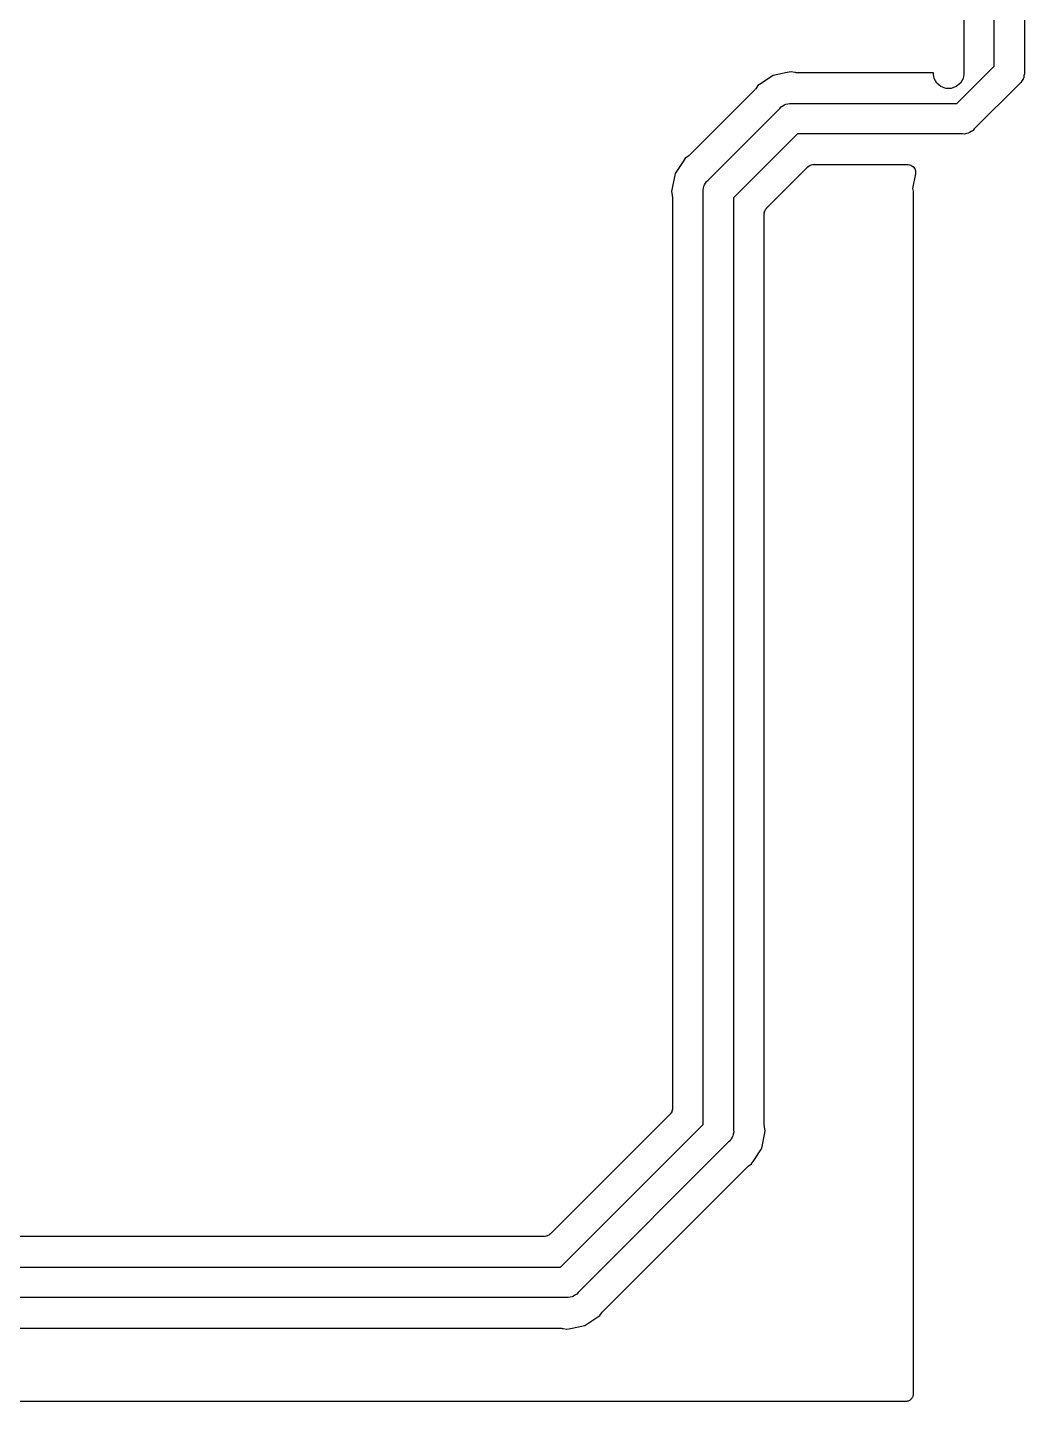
# Model space of a CAD drawing. Extents: x 40 to 174, y -137 to -40.
# Drawn here: x 152.6 to 169.05, y -136.67 to -114 of the extents above; entities that cross this region are included whole.
import ezdxf

# ---------------------------------------------------------------- set-up
doc = ezdxf.new("R2010")
doc.units = 0
doc.header["$MEASUREMENT"] = 0
doc.layers.add('BLACK', color=7, linetype='CONTINUOUS')

msp = doc.modelspace()

# ---------------------------------------------------------------- linework, layer by layer
at = {"layer": 'BLACK', "linetype": 'CONTINUOUS'}
for p, q in [((168.05, -113.113), (168.05, -114.772)), ((169.05, -113.212), (169.05, -114.729)), ((168.55, -114.636), (168.55, -113.371)), ((167.936, -115.25), (168.55, -114.636)), ((164.706, -114.918), (164.654, -114.954)), ((164.825, -114.839), (164.706, -114.918)), ((164.904, -114.786), (164.825, -114.839)), ((164.825, -114.839), (164.825, -114.839)), ((165.138, -114.74), (164.904, -114.786)), ((165.2, -114.727), (165.138, -114.74)), ((165.138, -114.74), (165.138, -114.74)), ((165.262, -114.74), (165.2, -114.727)), ((165.275, -114.74), (165.262, -114.74)), ((165.287, -114.742), (165.275, -114.74)), ((167.55, -114.742), (165.287, -114.742)), ((167.55, -114.772), (167.55, -114.742)), ((167.561, -114.837), (167.55, -114.772)), ((167.606, -114.913), (167.561, -114.837)), ((167.673, -114.97), (167.606, -114.913)), ((167.994, -114.913), (167.927, -114.97)), ((168.039, -114.837), (167.994, -114.913)), ((168.05, -114.772), (168.039, -114.837)), ((168.969, -114.924), (168.224, -115.669)), ((168.994, -114.903), (168.969, -114.924)), ((169.011, -114.874), (168.994, -114.903)), ((169.03, -114.847), (169.011, -114.874)), ((169.033, -114.836), (169.03, -114.847)), ((169.039, -114.827), (169.033, -114.836)), ((169.044, -114.794), (169.039, -114.827)), ((169.053, -114.762), (169.044, -114.794)), ((169.05, -114.729), (169.053, -114.762)), ((164.602, -115.026), (163.526, -116.102)), ((164.61, -115.015), (164.602, -115.026)), ((164.618, -115.006), (164.61, -115.015)), ((164.654, -114.954), (164.618, -115.006)), ((167.756, -115), (167.673, -114.97)), ((167.844, -115), (167.756, -115)), ((167.927, -114.97), (167.844, -115)), ((163.831, -116.516), (165.016, -115.331)), ((165.016, -115.331), (165.037, -115.306)), ((165.037, -115.306), (165.066, -115.289)), ((165.066, -115.289), (165.093, -115.27)), ((165.093, -115.27), (165.104, -115.267)), ((165.104, -115.267), (165.113, -115.261)), ((165.113, -115.261), (165.146, -115.256)), ((165.146, -115.256), (165.178, -115.247)), ((165.178, -115.247), (165.211, -115.25)), ((165.211, -115.25), (167.936, -115.25)), ((165.304, -115.75), (164.25, -116.804)), ((168.029, -115.75), (165.304, -115.75)), ((168.062, -115.753), (168.029, -115.75)), ((168.094, -115.744), (168.062, -115.753)), ((168.127, -115.739), (168.094, -115.744)), ((168.136, -115.733), (168.127, -115.739)), ((168.147, -115.73), (168.136, -115.733)), ((168.174, -115.711), (168.147, -115.73)), ((168.203, -115.694), (168.174, -115.711)), ((168.224, -115.669), (168.203, -115.694)), ((163.418, -116.206), (163.286, -116.404)), ((163.454, -116.154), (163.418, -116.206)), ((163.418, -116.206), (163.418, -116.206)), ((163.506, -116.118), (163.454, -116.154)), ((163.515, -116.11), (163.506, -116.118)), ((163.526, -116.102), (163.515, -116.11)), ((164.795, -116.977), (165.477, -116.295)), ((165.477, -116.295), (165.481, -116.292)), ((165.481, -116.292), (165.485, -116.288)), ((165.485, -116.288), (165.499, -116.279)), ((165.499, -116.279), (165.513, -116.27)), ((165.513, -116.27), (165.518, -116.268)), ((165.518, -116.268), (165.523, -116.266)), ((165.523, -116.266), (165.539, -116.263)), ((165.539, -116.263), (165.556, -116.258)), ((165.556, -116.258), (165.561, -116.259)), ((165.561, -116.259), (165.567, -116.258)), ((165.567, -116.258), (167.129, -116.258)), ((167.129, -116.258), (167.13, -116.258)), ((167.13, -116.258), (167.132, -116.258)), ((167.132, -116.258), (167.152, -116.262)), ((167.152, -116.262), (167.172, -116.266)), ((167.172, -116.266), (167.173, -116.266)), ((167.173, -116.266), (167.175, -116.267)), ((167.175, -116.267), (167.193, -116.277)), ((167.193, -116.277), (167.21, -116.288)), ((167.21, -116.288), (167.211, -116.289)), ((167.211, -116.289), (167.213, -116.29)), ((167.213, -116.29), (167.226, -116.306)), ((167.226, -116.306), (167.239, -116.322)), ((163.286, -116.404), (163.227, -116.7)), ((163.806, -116.537), (163.831, -116.516)), ((167.253, -116.41), (167.206, -116.65)), ((167.239, -116.322), (167.239, -116.323)), ((167.239, -116.323), (167.24, -116.324)), ((167.24, -116.324), (167.247, -116.344)), ((167.247, -116.344), (167.254, -116.363)), ((167.254, -116.407), (167.253, -116.408)), ((167.253, -116.408), (167.253, -116.41)), ((167.254, -116.363), (167.254, -116.364)), ((167.254, -116.364), (167.254, -116.366)), ((167.254, -116.366), (167.254, -116.386)), ((167.254, -116.386), (167.254, -116.407)), ((163.227, -116.7), (163.24, -116.762)), ((163.747, -116.678), (163.756, -116.646)), ((163.75, -116.711), (163.747, -116.678)), ((163.75, -132.096), (163.75, -116.711)), ((163.756, -116.646), (163.761, -116.613)), ((163.761, -116.613), (163.767, -116.604)), ((163.767, -116.604), (163.77, -116.593)), ((163.77, -116.593), (163.789, -116.566)), ((163.789, -116.566), (163.806, -116.537)), ((167.206, -116.65), (167.215, -116.695)), ((167.215, -116.695), (167.215, -116.708)), ((167.215, -116.708), (167.217, -116.72)), ((167.217, -116.72), (167.217, -135.13)), ((163.24, -116.762), (163.24, -116.775)), ((163.24, -116.775), (163.242, -116.787)), ((163.242, -116.787), (163.242, -131.833)), ((164.25, -116.804), (164.25, -132.189)), ((164.779, -116.999), (164.788, -116.985)), ((164.788, -116.985), (164.792, -116.981)), ((164.792, -116.981), (164.795, -116.977)), ((164.758, -117.056), (164.763, -117.039)), ((164.759, -117.061), (164.758, -117.056)), ((164.758, -117.067), (164.759, -117.061)), ((164.758, -132.113), (164.758, -117.067)), ((164.763, -117.039), (164.766, -117.023)), ((164.766, -117.023), (164.768, -117.018)), ((164.768, -117.018), (164.77, -117.013)), ((164.77, -117.013), (164.779, -116.999)), ((163.205, -131.923), (161.223, -133.905)), ((163.208, -131.919), (163.205, -131.923)), ((163.212, -131.915), (163.208, -131.919)), ((163.221, -131.901), (163.212, -131.915)), ((163.23, -131.887), (163.221, -131.901)), ((163.232, -131.882), (163.23, -131.887)), ((163.234, -131.877), (163.232, -131.882)), ((163.237, -131.861), (163.234, -131.877)), ((163.242, -131.844), (163.237, -131.861)), ((163.242, -131.833), (163.241, -131.839)), ((163.241, -131.839), (163.242, -131.844)), ((161.396, -134.45), (163.75, -132.096)), ((164.76, -132.125), (164.758, -132.113)), ((164.76, -132.138), (164.76, -132.125)), ((164.773, -132.2), (164.76, -132.138)), ((164.169, -132.384), (161.684, -134.869)), ((164.194, -132.363), (164.169, -132.384)), ((164.211, -132.334), (164.194, -132.363)), ((164.23, -132.307), (164.211, -132.334)), ((164.233, -132.296), (164.23, -132.307)), ((164.239, -132.287), (164.233, -132.296)), ((164.244, -132.254), (164.239, -132.287)), ((164.253, -132.222), (164.244, -132.254)), ((164.25, -132.189), (164.253, -132.222)), ((164.721, -132.461), (164.76, -132.262)), ((164.76, -132.262), (164.773, -132.2)), ((164.76, -132.262), (164.76, -132.262)), ((164.583, -132.692), (164.714, -132.496)), ((164.714, -132.496), (164.721, -132.461)), ((164.721, -132.461), (164.721, -132.461)), ((162.098, -135.174), (164.474, -132.798)), ((164.474, -132.798), (164.485, -132.79)), ((164.485, -132.79), (164.494, -132.782)), ((164.494, -132.782), (164.546, -132.746)), ((164.546, -132.746), (164.583, -132.692)), ((161.133, -133.942), (150.437, -133.942)), ((161.139, -133.941), (161.133, -133.942)), ((161.144, -133.942), (161.139, -133.941)), ((161.161, -133.937), (161.144, -133.942)), ((161.177, -133.934), (161.161, -133.937)), ((161.182, -133.932), (161.177, -133.934)), ((161.187, -133.93), (161.182, -133.932)), ((161.201, -133.921), (161.187, -133.93)), ((161.215, -133.912), (161.201, -133.921)), ((161.219, -133.908), (161.215, -133.912)), ((161.223, -133.905), (161.219, -133.908)), ((132.324, -134.45), (161.396, -134.45)), ((161.663, -134.894), (161.634, -134.911)), ((161.684, -134.869), (161.663, -134.894)), ((161.489, -134.95), (132.231, -134.95)), ((161.522, -134.953), (161.489, -134.95)), ((161.554, -134.944), (161.522, -134.953)), ((161.587, -134.939), (161.554, -134.944)), ((161.596, -134.933), (161.587, -134.939)), ((161.607, -134.93), (161.596, -134.933)), ((161.634, -134.911), (161.607, -134.93)), ((161.796, -135.414), (162.046, -135.246)), ((162.046, -135.246), (162.082, -135.194)), ((162.082, -135.194), (162.09, -135.185)), ((162.09, -135.185), (162.098, -135.174)), ((167.217, -135.13), (167.217, -135.13)), ((167.217, -135.13), (167.217, -135.32)), ((167.217, -135.32), (167.217, -135.32)), ((167.217, -135.32), (167.217, -136.54)), ((132.307, -135.458), (161.413, -135.458)), ((161.413, -135.458), (161.425, -135.46)), ((161.425, -135.46), (161.438, -135.46)), ((161.438, -135.46), (161.5, -135.473)), ((161.5, -135.473), (161.562, -135.46)), ((161.562, -135.46), (161.796, -135.414)), ((161.562, -135.46), (161.562, -135.46)), ((167.09, -136.667), (39.71, -136.667)), ((167.101, -136.665), (167.09, -136.667)), ((167.112, -136.665), (167.101, -136.665)), ((167.122, -136.661), (167.112, -136.665)), ((167.133, -136.659), (167.122, -136.661)), ((167.143, -136.654), (167.133, -136.659)), ((167.153, -136.65), (167.143, -136.654)), ((167.162, -136.643), (167.153, -136.65)), ((167.172, -136.637), (167.162, -136.643)), ((167.179, -136.629), (167.172, -136.637)), ((167.187, -136.622), (167.179, -136.629)), ((167.193, -136.612), (167.187, -136.622)), ((167.2, -136.603), (167.193, -136.612)), ((167.204, -136.593), (167.2, -136.603)), ((167.209, -136.583), (167.204, -136.593)), ((167.211, -136.572), (167.209, -136.583)), ((167.215, -136.562), (167.211, -136.572)), ((167.217, -136.54), (167.215, -136.551)), ((167.215, -136.551), (167.215, -136.562))]:
    msp.add_line(p, q, dxfattribs=at)

doc.saveas('drawing.dxf')
